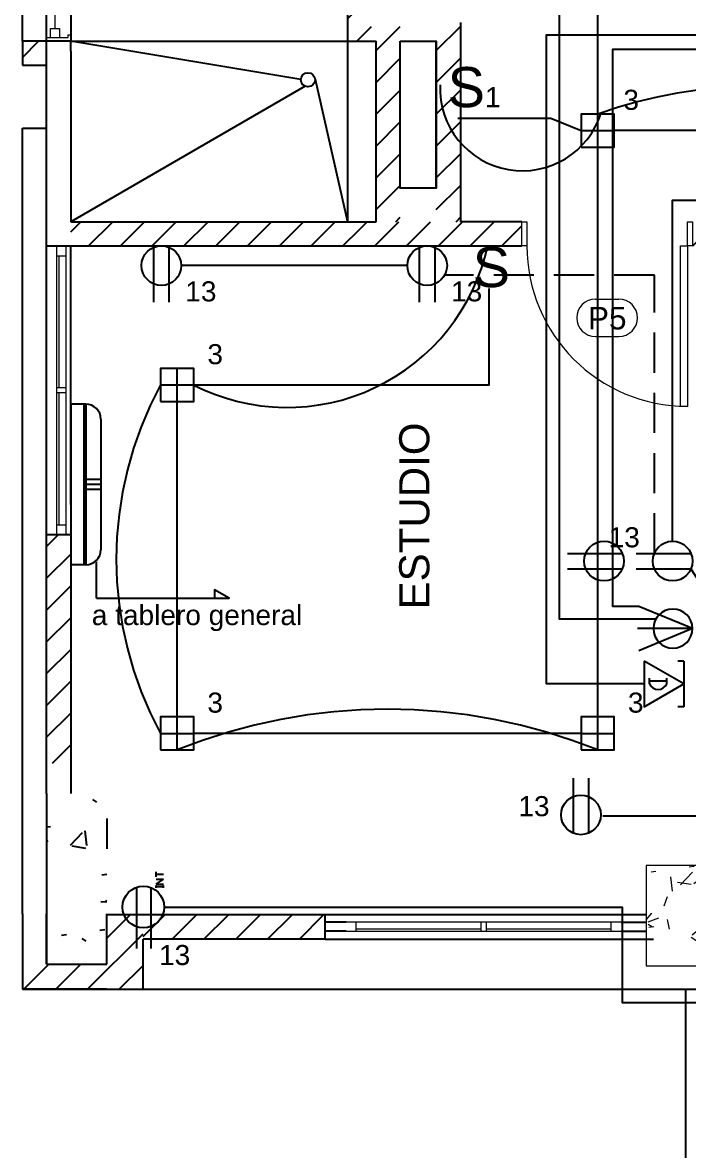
# Model space of a CAD drawing. Header units: inches. Extents: x 131 to 82119, y 71 to 16923.
# Drawn here: x 292.32 to 295.64, y 157.43 to 163.05 of the extents above; entities that cross this region are included whole.
import ezdxf
from ezdxf.enums import TextEntityAlignment as Align

# ---------------------------------------------------------------- set-up
doc = ezdxf.new("R2010")
doc.units = ezdxf.units.IN
doc.header["$MEASUREMENT"] = 0
for name, pattern in [('Dash', [0.006, 0.003, -0.003]), ('HIDDEN', [9.525, 6.35, -3.175]), ('PISO', [0.3, 0.2, -0.1])]:
    doc.linetypes.add(name, pattern=pattern)
for name, color, linetype, lineweight in [('A-DOOR-____-IDEN', 31, 'Continuous', 18), ('A-DOOR-____-MCUT', 31, 'Continuous', 18), ('A-DOOR-____-OTLN', 31, 'Continuous', 18), ('A-DOOR-FRAM-MCUT', 31, 'Continuous', 18), ('A-GLAZ-____-MCUT', 151, 'Continuous', 18), ('A-GLAZ-____-OTLN', 151, 'Continuous', 18), ('DUCTO-PARED O TECHO', 7, 'Continuous', 25), ('DUCTO-PISO', 7, 'PISO', 25), ('RED-TELEVISION', 84, 'TELEVISION', 25), ('RED-TELEVISIÓN', 84, 'TELEVISION', 25), ('RED-TELÉFONO', 240, 'TELEFONO', 25), ('S-COLS-____-MCUT', 52, 'Continuous', 18), ('S-COLS-____-OTLN', 52, 'Continuous', 18), ('SIMBOLOGIA', 150, 'Continuous', 25), ('SIMBOLOGÍA', 150, 'Continuous', 25)]:
    doc.layers.add(name, color=color, linetype=linetype, lineweight=lineweight)
for name, color, linetype in [('Arquitectonico', 253, 'Continuous'), ('BLOQUES TOMAS Y LUCES', 140, 'Continuous'), ('INTERRUPTORES', 6, 'Continuous'), ('LAMPARAS', 20, 'Continuous'), ('LUCES Y TOMAS', 5, 'Continuous'), ('Retorno', 5, 'HIDDEN')]:
    doc.layers.add(name, color=color, linetype=linetype)
doc.styles.add('Arial_1', font='arial.ttf', dxfattribs={"height": 0.15})
doc.styles.add('Arial_4', font='arial.ttf', dxfattribs={"height": 0.1125})
doc.styles.get("Standard").update_dxf_attribs({"font": 'arial.ttf'})
doc.linetypes.add('TELEFONO', pattern='A,0.32,-0.12,["TEL",Standard,S=0.065,R=0,X=-0.065,Y=-0.0325],-0.14', length=0.58)
doc.linetypes.add('TELEVISION', pattern='A,0.32,-0.13,["TV",Standard,S=0.065,R=0,X=-0.065,Y=-0.0325],-0.13', length=0.58)
pattern_1 = [(45, (314.34163, 184.42544), (-0.07919596, 0.07919596), [])]

# ---------------------------------------------------------------- blocks, each defined once
blk = doc.blocks.new('Puertas Revit Lisas - 0_85 X 2_70-1759835-ARQ-P1')
at = {"layer": 'A-DOOR-____-MCUT'}
for p, q in [((0.365, -0.056825), (0.4, -0.056825)), ((0.365, -0.856825), (0.365, -0.056825)), ((0.4, -0.056825), (0.4, -0.856825)), ((0.4, -0.856825), (0.365, -0.856825))]:
    blk.add_line(p, q, dxfattribs=at)
at = {"layer": 'A-DOOR-____-OTLN'}
blk.add_arc((0.4, -0.056825), 0.8, 180, 270, dxfattribs=at)
at = {"layer": 'A-DOOR-FRAM-MCUT'}
for p, q in [((-0.425, 0.063175), (-0.4, 0.063175)), ((-0.425, -0.056825), (-0.425, 0.063175)), ((-0.4, 0.063175), (-0.4, -0.056825)), ((0.4, 0.063175), (0.425, 0.063175)), ((0.4, -0.056825), (0.4, 0.063175)), ((0.425, 0.063175), (0.425, -0.056825)), ((-0.4, -0.056825), (-0.425, -0.056825)), ((0.425, -0.056825), (0.4, -0.056825))]:
    blk.add_line(p, q, dxfattribs=at)
blk = doc.blocks.new('M_Concrete-Rectangular-Column - Columna Concreto 0_35 x 0_50-V29-ARQ-P1')
at = {"layer": 'S-COLS-____-OTLN'}
h = blk.add_hatch(dxfattribs=at)
h.set_pattern_fill('FP_51', style=0, pattern_type=2)
h.set_pattern_definition([(50, (18.739, 25.822), (0.546432, -0.0473076), [0.057, -0.629]), (355, (18.739, 25.822), (-0.105429, 0.573371), [0.046, -0.503]), (100.451, (18.785, 25.818), (0.440955, 0.525708), [0.049, -0.534]), (46.184, (18.739, 25.974), (0.813123, -0.126061), [0.086, -0.943]), (96.636, (18.807, 25.964), (0.711995, 0.742252), [0.073, -0.801]), (351.184, (18.739, 25.974), (0.71223, 0.742616), [0.069, -0.754]), (21, (18.815, 25.936), (0.454985, -0.306292), [0.057, -0.629]), (326, (18.815, 25.936), (0.185766, 0.552594), [0.046, -0.503]), (71.451, (18.853, 25.911), (0.640536, 0.246016), [0.049, -0.534]), (37.5, (18.739, 25.822), (0.009206, 0.2541166), [0.025, -0.472, 0.025, -0.485, -0.505]), (37.5, (18.739, 25.822), (0.009206, 0.2541166), [-1.007, 0.025, -0.48]), (7.5, (18.739, 25.822), (0.2004608, 0.3007382), [0.025, -0.266, 0.025, -0.46, -0.192]), (7.5, (18.739, 25.822), (0.2004608, 0.3007382), [-0.776, 0.025, -0.167]), (327.5, (18.569, 25.822), (0.4064829, -0.0170776), [0.025, -0.165, 0.025, -0.569, -0.789]), (327.5, (18.569, 25.822), (0.4064829, -0.0170776), [-0.785, 0.025, -0.764]), (317.5, (18.493, 25.822), (0.4439987, 0.076008), [0.025, -0.223, 0.025, -0.37, -0.56]), (317.5, (18.493, 25.822), (0.4439987, 0.076008), [-0.642, 0.025, -0.535])])
h.paths.add_polyline_path([(-0.175, -0.25), (0.175, -0.25), (0.175, 0.25), (-0.175, 0.25), (-0.175, 0.1794)], flags=0)
at = {"layer": 'S-COLS-____-MCUT'}
for p, q in [((0.175, 0.25), (-0.175, 0.25)), ((-0.175, 0.25), (-0.175, -0.25)), ((0.175, -0.25), (0.175, 0.25)), ((-0.175, -0.25), (0.175, -0.25))]:
    blk.add_line(p, q, dxfattribs=at)
blk = doc.blocks.new('Ventana Tipo A - 1_44 x 1_80-1820411-ARQ-P1')
at = {"layer": 'A-GLAZ-____-MCUT'}
for p, q in [((-0.3938, 0.01), (-0.3438, 0.01)), ((-0.3438, 0.01), (-0.3438, -0.035)), ((0.9962, 0.01), (0.9962, -0.035)), ((0.9962, 0.01), (1.0462, 0.01)), ((-0.3438, -0.035), (-0.3938, -0.035)), ((1.0462, -0.035), (0.9962, -0.035))]:
    blk.add_line(p, q, dxfattribs=at)
at = {"layer": 'A-GLAZ-____-OTLN'}
for p, q in [((-0.3438, 0.01), (0.9962, 0.01)), ((0.3132, 0), (-0.3438, 0)), ((-0.3438, 0), (-0.3438, -0.015)), ((0.9962, 0), (0.3392, 0)), ((0.9962, -0.035), (-0.3438, -0.035))]:
    blk.add_line(p, q, dxfattribs=at)
at = {"layer": 'A-GLAZ-____-OTLN', "linetype": 'Dash'}
for p, q in [((0.3132, -0.035), (0.3132, 0.01)), ((0.3392, -0.035), (0.3392, 0.01))]:
    blk.add_line(p, q, dxfattribs=at)
blk = doc.blocks.new('Ventanas Genéricas Aluminio - 1_42 x 0_75-1818825-ARQ-P1')
at = {"layer": 'A-GLAZ-____-MCUT'}
for p, q in [((-0.67825, 0.06), (-0.71, 0.06)), ((-0.67825, 0.0479), (-0.67825, 0.06)), ((0.67825, 0.06), (0.71, 0.06)), ((0.67825, 0.0479), (0.67825, 0.06)), ((0.71, 0.06), (0.71, -0.06)), ((-0.69095, 0.0479), (-0.67825, 0.0479)), ((-0.69095, -0.06), (-0.69095, 0.0479)), ((-0.6465, 0.00345), (-0.69095, 0.00345)), ((-0.67825, 0.0479), (-0.6465, 0.0479)), ((-0.6465, 0.0479), (-0.6465, 0.00345)), ((-0.022225, 0.025675), (-0.6465, 0.025675)), ((-0.022225, 0.0479), (0.022225, 0.0479)), ((-0.022225, -0.041), (-0.022225, 0.0479)), ((0.022225, 0.00345), (-0.022225, 0.00345)), ((0.022225, 0.0479), (0.022225, -0.041)), ((0.6465, 0.00345), (0.69095, 0.00345)), ((0.6465, -0.041), (0.6465, 0.00345)), ((0.69095, 0.0479), (0.67825, 0.0479)), ((0.69095, -0.06), (0.69095, 0.0479)), ((0.022225, -0.041), (-0.022225, -0.041)), ((0.022225, -0.018775), (0.6465, -0.018775)), ((0.69095, -0.041), (0.6465, -0.041)), ((-0.71, -0.06), (-0.69095, -0.06)), ((0.71, -0.06), (0.69095, -0.06))]:
    blk.add_line(p, q, dxfattribs=at)
blk = doc.blocks.new('Etiqueta Puerta 1_5mm - Etiqueta Puerta 1_5mm-1832370-ARQ-P1')
at = {"layer": 'A-DOOR-____-IDEN'}
for p, q in [((-0.000813, 0.001281), (0.000734, 0.001281)), ((-0.000813, -0.001203), (0.000734, -0.001203))]:
    blk.add_line(p, q, dxfattribs=at)
for centre, start, end in [((-0.000813, 0.000039), 90, 270), ((0.000734, 0.000039), 270, 90)]:
    blk.add_arc(centre, 0.001242, start, end, dxfattribs=at)
blk = doc.blocks.new('Ventana Tipo A - 1_37 x 2_30-1929752-ARQ-P2')
at = {"layer": 'A-GLAZ-____-MCUT'}
for p, q in [((-0.3088, 0.035), (-0.3588, 0.035)), ((-0.3088, -0.01), (-0.3088, 0.035)), ((0.9612, -0.01), (0.9612, 0.035)), ((1.0112, 0.035), (0.9612, 0.035)), ((-0.3588, -0.01), (-0.3088, -0.01)), ((0.9612, -0.01), (1.0112, -0.01))]:
    blk.add_line(p, q, dxfattribs=at)
at = {"layer": 'A-GLAZ-____-OTLN'}
for p, q in [((0.9612, 0.035), (-0.3088, 0.035)), ((-0.3088, 0), (-0.3088, 0.015)), ((0.3132, 0), (-0.3088, 0)), ((0.9612, 0), (0.3392, 0)), ((-0.3088, -0.01), (0.9612, -0.01))]:
    blk.add_line(p, q, dxfattribs=at)
at = {"layer": 'A-GLAZ-____-OTLN', "linetype": 'Dash'}
for p, q in [((0.3132, 0.035), (0.3132, -0.01)), ((0.3392, 0.035), (0.3392, -0.01))]:
    blk.add_line(p, q, dxfattribs=at)
blk = doc.blocks.new('TOMA')
at = {"layer": 'SIMBOLOGIA'}
for p, q in [((-0.0301, 0.2165), (-0.0301, 0.0062)), ((0.0294, 0.2165), (0.0294, 0.1463)), ((0.0294, 0.1463), (0.0294, 0.0059))]:
    blk.add_line(p, q, dxfattribs=at)
blk.add_circle((0, 0.0761), 0.0761, dxfattribs=at)
blk = doc.blocks.new('TV')
at = {"layer": 'RED-TELEVISION', "linetype": 'Continuous'}
for q in [(-0.2063, 0.0852), (-0.2103, 0), (-0.2063, -0.0852)]:
    blk.add_line((0, 0), q, dxfattribs=at)
blk.add_circle((-0.075, 0), 0.075, dxfattribs=at)
blk = doc.blocks.new('TOMA DATOS')
at = {"layer": 'BLOQUES TOMAS Y LUCES', "color": 1}
for p, q in [((-0.1142, 0), (0.1142, 0)), ((-0.1142, 0), (-0.1142, -0.03)), ((0.1142, 0), (0.1142, -0.03)), ((0, -0.0846), (-0.0283, -0.0846)), ((-0.0132, -0.0846), (-0.0132, -0.1704)), ((0, -0.1704), (-0.0283, -0.1704))]:
    blk.add_line(p, q, dxfattribs=at)
blk.add_lwpolyline([(-0.1142, -0.1978), (0.1142, -0.1978), (0, 0)], close=True, dxfattribs=at)
blk.add_arc((-0.0193, -0.1275), 0.047, 294.1695, 65.8305, dxfattribs=at)
blk = doc.blocks.new('MINISPLIT')
at = {"layer": 'SIMBOLOGÍA'}
for p, q in [((-0.325, 0.15), (0.325, 0.15)), ((-0.025, 0.15), (-0.025, 0.075)), ((0, 0.15), (0, 0.075)), ((0.025, 0.15), (0.025, 0.075)), ((-0.4, 0.075), (-0.4, 0)), ((-0.4, 0.075), (0.4, 0.075)), ((-0.4, 0.065), (0.4, 0.065)), ((0.4, 0.075), (0.4, 0)), ((-0.4, 0), (0.4, 0))]:
    blk.add_line(p, q, dxfattribs=at)
for centre, start, end in [((-0.325, 0.075), 90, 180), ((0.325, 0.075), 0, 90)]:
    blk.add_arc(centre, 0.075, start, end, dxfattribs=at)
blk = doc.blocks.new('TOMA MONOF INTEMPERIE')
at = {"layer": 'BLOQUES TOMAS Y LUCES'}
for p, q in [((-0.0076, 0.044), (-0.3947, 0.044)), ((-0.0084, -0.0462), (-0.3947, -0.0462)), ((-0.0108, -0.0813), (0.0049, -0.0813)), ((-0.0108, -0.1274), (0.0049, -0.1274)), ((-0.003, -0.0813), (-0.003, -0.1274)), ((0.0127, -0.0813), (0.0127, -0.1274)), ((0.0127, -0.0813), (0.0441, -0.1274)), ((0.0441, -0.0813), (0.0441, -0.1274)), ((0.0598, -0.0813), (0.0912, -0.0813)), ((0.0755, -0.0813), (0.0755, -0.1274))]:
    blk.add_line(p, q, dxfattribs=at)
blk.add_circle((-0.1319, 0), 0.1319, dxfattribs=at)

msp = doc.modelspace()

# ---------------------------------------------------------------- hatches: boundary and pattern name
at = {"layer": 'Arquitectonico'}
h = msp.add_hatch(dxfattribs=at)
h.set_pattern_fill('FP_37', color=256, angle=360, style=0, pattern_type=2)
h.set_pattern_definition(pattern_1)
h.paths.add_polyline_path([(292.4402, 162.8409), (292.4402, 162.9594), (292.3202, 162.9594), (292.3202, 162.8409), (292.4297, 162.8409)], flags=0)
h.paths.add_polyline_path([(292.4297, 164.6094), (292.4402, 164.6094), (292.4402, 165.1909), (292.3202, 165.1909), (292.3202, 164.6094)], flags=0)
h = msp.add_hatch(dxfattribs=at)
h.set_pattern_fill('FP_37', color=256, angle=360, style=0, pattern_type=2)
h.set_pattern_definition(pattern_1)
h.paths.add_polyline_path([(293.938, 162.9609), (294.058, 162.9609), (294.058, 164.7694), (293.938, 164.7694), (293.938, 163.1728)])
h = msp.add_hatch(dxfattribs=at)
h.set_pattern_fill('FP_37', color=256, angle=360, style=0, pattern_type=2)
h.set_pattern_definition([(45, (314.48494, 184.42544), (-0.07919596, 0.07919596), [])])
h.paths.add_polyline_path([(294.2013, 162.0609), (294.2013, 163.0528), (294.0813, 163.0528), (294.0813, 162.061)])
h = msp.add_hatch(dxfattribs=at)
h.set_pattern_fill('FP_37', color=256, angle=360, style=0, pattern_type=2)
h.set_pattern_definition([(45, (314.78494, 184.42544), (-0.07919596, 0.07919596), [])])
h.paths.add_polyline_path([(294.5013, 162.0609), (294.5013, 163.0528), (294.3813, 163.0528), (294.3813, 162.061)])
h = msp.add_hatch(dxfattribs=at)
h.set_pattern_fill('FP_37', color=256, angle=360, style=0, pattern_type=2)
h.set_pattern_definition(pattern_1)
h.paths.add_polyline_path([(293.938, 161.9409), (293.998, 161.9409), (293.998, 162.0609), (292.5602, 162.0609), (292.5602, 161.9409)], flags=0)
h = msp.add_hatch(dxfattribs=at)
h.set_pattern_fill('FP_37', color=256, angle=360, style=0, pattern_type=2)
h.set_pattern_definition(pattern_1)
h.paths.add_polyline_path([(296.2581, 161.9409), (296.2581, 162.0609), (295.6572, 162.0609), (295.6572, 161.9409), (295.7772, 161.9409)], flags=0)
h.paths.add_polyline_path([(294.8072, 161.9409), (294.8072, 162.0609), (293.998, 162.0609), (293.998, 161.9409)], flags=0)
h = msp.add_hatch(dxfattribs=at)
h.set_pattern_fill('FP_37', color=256, angle=360, style=0, pattern_type=2)
h.set_pattern_definition([(45, (314.34163, 183.13682), (-0.07919596, 0.07919596), [])])
h.paths.add_polyline_path([(292.5602, 159.364), (292.5602, 160.5009), (292.4402, 160.5009), (292.4402, 159.364)])
h = msp.add_hatch(dxfattribs=at)
h.set_pattern_fill('FP_31', color=256, angle=360, style=0, pattern_type=2)
h.set_pattern_definition([(50, (314.34163, 184.42544), (0.546432, -0.0473076), [0.057, -0.629]), (355, (314.34163, 184.42544), (-0.105429, 0.573371), [0.046, -0.503]), (100.451, (314.38663, 184.42144), (0.440955, 0.525708), [0.049, -0.534]), (46.184, (314.3416, 184.57844), (0.813123, -0.126061), [0.086, -0.943]), (96.636, (314.4096, 184.5674), (0.711995, 0.742252), [0.073, -0.801]), (351.184, (314.3416, 184.5784), (0.71223, 0.742616), [0.069, -0.754]), (21, (314.41763, 184.54044), (0.454985, -0.306292), [0.057, -0.629]), (326, (314.41763, 184.54044), (0.185766, 0.552594), [0.046, -0.503]), (71.451, (314.45563, 184.51444), (0.640536, 0.2460156), [0.049, -0.534]), (37.5, (314.34163, 184.42544), (0.009206, 0.2541166), [0.025, -0.472, 0.025, -0.485, -0.505]), (37.5, (314.34163, 184.42544), (0.009206, 0.2541166), [-1.007, 0.025, -0.48]), (7.5, (314.34163, 184.42544), (0.2004608, 0.3007382), [0.025, -0.266, 0.025, -0.46, -0.192]), (7.5, (314.34163, 184.42544), (0.2004608, 0.3007382), [-0.776, 0.025, -0.167]), (327.5, (314.17163, 184.42544), (0.4064829, -0.0170776), [0.025, -0.165, 0.025, -0.569, -0.789]), (327.5, (314.17163, 184.42544), (0.4064829, -0.0170776), [-0.785, 0.025, -0.764]), (317.5, (314.09563, 184.42544), (0.4439987, 0.076008), [0.025, -0.223, 0.025, -0.37, -0.56]), (317.5, (314.09563, 184.42544), (0.4439987, 0.076008), [-0.642, 0.025, -0.535])])
h.paths.add_polyline_path([(292.7402, 158.3626), (292.7402, 159.2126), (292.4402, 159.2126), (292.4402, 158.3626)], flags=0)
h = msp.add_hatch(dxfattribs=at)
h.set_pattern_fill('FP_1', color=256, angle=360, style=0, pattern_type=2)
h.set_pattern_definition([(45, (308.98163, 173.78344), (-0.07919596, 0.07919596), [])])
h.paths.add_polyline_path([(292.7402, 158.3629), (292.4402, 158.3624), (292.3202, 158.3626), (292.3202, 158.2376), (292.9202, 158.2376), (292.9202, 158.6076), (292.7402, 158.6076), (292.7402, 158.3858)])
h = msp.add_hatch(dxfattribs=at)
h.set_pattern_fill('FP_37', color=256, angle=360, style=0, pattern_type=2)
h.set_pattern_definition([(45, (312.74384, 184.02623), (-0.07919596, 0.07919596), [])])
h.paths.add_polyline_path([(293.9494, 158.4876), (293.8272, 158.4876), (293.8272, 158.6076), (292.9202, 158.6069), (292.9202, 158.4869), (293.8294, 158.4876)])

# ---------------------------------------------------------------- linework, layer by layer
for p, q in [((292.5602, 164.6494), (292.5602, 162.9594)), ((293.938, 164.6494), (293.938, 162.9609)), ((292.3202, 162.9594), (292.3202, 164.6094)), ((292.4402, 162.9594), (292.4402, 164.3794)), ((294.5013, 163.0528), (294.5013, 162.0609)), ((292.5602, 162.9594), (292.3202, 162.9594)), ((292.3202, 162.9594), (292.3202, 162.8409)), ((292.4402, 160.6526), (292.4402, 162.9594)), ((292.5602, 162.9609), (293.938, 162.9609)), ((293.7065, 162.7691), (292.5602, 162.9609)), ((292.5602, 162.9109), (292.5602, 162.9594)), ((293.938, 162.9609), (294.0813, 162.9609)), ((293.938, 162.9609), (293.938, 162.0609)), ((294.0813, 162.0609), (294.0813, 162.9609)), ((294.2013, 162.2285), (294.2013, 162.9609)), ((294.3813, 162.2285), (294.3813, 162.9609)), ((292.5602, 162.9109), (292.5602, 162.0609)), ((292.3202, 162.8409), (292.4402, 162.8409)), ((293.7771, 162.7705), (293.938, 162.0609)), ((293.7286, 162.7352), (292.5602, 162.0609)), ((292.3202, 158.6126), (292.3202, 162.5271)), ((292.3202, 162.5271), (292.4402, 162.5271)), ((292.5602, 162.0609), (294.0813, 162.0609)), ((294.8072, 162.0609), (294.5013, 162.0609)), ((292.4402, 161.9409), (292.5602, 161.9409)), ((292.5602, 160.6526), (292.5602, 161.9409)), ((292.5602, 161.9409), (294.8072, 161.9409)), ((292.4402, 159.2123), (292.4402, 160.6523)), ((292.5602, 160.6523), (292.5602, 159.2123)), ((292.5602, 160.5009), (292.4402, 160.5009)), ((292.4402, 159.2126), (292.4402, 158.3626)), ((292.4402, 159.2126), (292.4402, 158.3626)), ((292.7402, 159.0876), (292.7402, 158.9376)), ((292.3202, 158.6126), (292.3202, 158.2376)), ((292.4402, 158.3626), (292.4402, 158.6126)), ((292.7402, 158.3626), (292.7402, 158.6126)), ((295.4272, 158.6076), (292.7402, 158.6076)), ((293.8272, 158.4876), (293.8272, 158.6076)), ((293.9316, 158.5726), (293.8272, 158.5726)), ((295.3016, 158.5726), (295.4272, 158.5726)), ((292.9202, 158.2376), (292.9202, 158.4876)), ((293.8272, 158.4876), (292.9202, 158.4876)), ((292.9202, 158.2376), (292.9202, 158.4876)), ((293.9316, 158.5276), (293.8272, 158.5276)), ((293.8272, 158.4876), (295.4635, 158.4876)), ((295.3016, 158.5276), (295.4272, 158.5276)), ((292.4402, 158.3626), (292.7402, 158.3626)), ((292.4402, 158.2376), (292.3202, 158.2376)), ((292.3202, 158.2376), (292.9202, 158.2376)), ((292.4402, 158.2376), (293.0202, 158.2376)), ((292.7402, 158.2376), (292.4402, 158.2376)), ((293.0202, 158.2376), (296.22, 158.2376)), ((295.6248, 156.6971), (295.6248, 158.2376))]:
    msp.add_line(p, q, dxfattribs=at)
msp.add_lwpolyline([(294.2013, 162.9609), (294.3813, 162.9609), (294.3813, 162.2285), (294.2013, 162.2285)], close=True, dxfattribs=at)
msp.add_circle((293.7418, 162.7679), 0.0353, dxfattribs=at)
at = {"layer": 'DUCTO-PARED O TECHO'}
for points in [[(295.1854, 162.5968), (295.1854, 163.9517)], [(294.4892, 162.5769), (294.9521, 162.5769), (295.103, 162.5145)], [(296.7067, 162.5145), (295.2678, 162.5145)], [(295.1854, 159.5942), (295.1854, 162.4321)], [(295.5584, 160.4692), (295.5584, 162.1684), (295.8226, 162.1684)], [(294.2369, 161.8421), (293.1105, 161.8421)], [(293.1728, 161.2475), (294.6443, 161.2475), (294.6443, 161.7281)], [(293.0904, 159.5942), (293.0904, 161.1651)], [(292.689, 160.1852), (292.689, 160.3669)], [(295.6492, 160.3313), (295.707, 160.2422), (295.707, 159.0999), (295.2111, 159.0999)], [(292.689, 160.1852), (293.3497, 160.1852), (293.2767, 160.2266), (293.2767, 160.1852)], [(295.103, 159.5119), (293.1728, 159.5119)]]:
    msp.add_lwpolyline(points, dxfattribs=at)
msp.add_lwpolyline([(293.0259, 158.6471), (295.3067, 158.6471), (295.3067, 158.1713), (297.3067, 158.1713, 1), (297.3994, 158.1713), (299.8274, 158.1713), (299.8274, 158.061), (300.5915, 158.061), (300.5915, 158.1351)], format="xyb", dxfattribs=at)
at = {"layer": 'DUCTO-PISO'}
msp.add_lwpolyline([(295.4673, 160.4085), (295.4673, 161.7944), (294.4222, 161.7944)], dxfattribs=at)
at = {"layer": 'LAMPARAS'}
for p, q in [((295.2678, 162.5968), (295.103, 162.5968)), ((295.103, 162.5968), (295.103, 162.4321)), ((295.1854, 162.4321), (295.1854, 162.5968)), ((295.103, 162.5145), (295.2678, 162.5145)), ((295.103, 162.4321), (295.2678, 162.4321)), ((293.1728, 161.3299), (293.0081, 161.3299)), ((293.0081, 161.3299), (293.0081, 161.1651)), ((293.0904, 161.1651), (293.0904, 161.3299)), ((293.0081, 161.2475), (293.1728, 161.2475)), ((293.0081, 161.1651), (293.1728, 161.1651)), ((293.1728, 159.5942), (293.0081, 159.5942)), ((293.0081, 159.5942), (293.0081, 159.4295)), ((293.0904, 159.4295), (293.0904, 159.5942)), ((295.2678, 159.5942), (295.103, 159.5942)), ((295.103, 159.5942), (295.103, 159.4295)), ((295.1854, 159.4295), (295.1854, 159.5942)), ((293.0081, 159.5119), (293.1728, 159.5119)), ((295.103, 159.5119), (295.2678, 159.5119)), ((293.0081, 159.4295), (293.1728, 159.4295)), ((295.103, 159.4295), (295.2678, 159.4295))]:
    msp.add_line(p, q, dxfattribs=at)
for points in [[(295.103, 162.4321), (295.2678, 162.4321), (295.2678, 162.5968), (295.103, 162.5968)], [(293.0081, 161.1651), (293.1728, 161.1651), (293.1728, 161.3299), (293.0081, 161.3299)], [(293.0081, 159.4295), (293.1728, 159.4295), (293.1728, 159.5942), (293.0081, 159.5942)], [(295.103, 159.4295), (295.2678, 159.4295), (295.2678, 159.5942), (295.103, 159.5942)]]:
    msp.add_lwpolyline(points, close=True, dxfattribs=at)
at = {"layer": 'RED-TELEVISIÓN'}
for points in [[(295.3893, 160.1449), (295.2613, 160.1449), (295.2613, 162.9201), (305.1051, 162.9201), (305.1051, 164.3248), (305.0279, 168.2244)], [(294.1294, 164.9179), (294.9939, 164.9179), (294.9939, 160.0821), (295.4727, 160.0821)]]:
    msp.add_lwpolyline(points, dxfattribs=at)
at = {"layer": 'RED-TELÉFONO'}
msp.add_lwpolyline([(295.4158, 159.7584), (294.9308, 159.7584), (294.9308, 162.9912), (305.2237, 162.9912), (305.2237, 167.999), (305.0279, 168.2776)], dxfattribs=at)
at = {"layer": 'Retorno'}
for centre, radius, start, end in [((294.8102, 162.7249), 0.4104, 177.6132, 342.672), ((295.9872, 160.3592), 2.3769, 70.2852, 109.7148), ((293.6377, 162.1596), 1.0238, 242.9903, 347.6659), ((294.6018, 160.3797), 1.8147, 151.4308, 208.5692), ((294.1379, 156.8273), 2.8051, 68.0728, 111.9272)]:
    msp.add_arc(centre, radius, start, end, dxfattribs=at)

# ---------------------------------------------------------------- block references
at = {"layer": 'Arquitectonico'}
for name, p, rotation in [('Ventanas Genéricas Aluminio - 1_42 x 0_75-1818825-ARQ-P1', (292.5002, 163.6694), 270.0000000000003), ('Ventana Tipo A - 1_44 x 1_80-1820411-ARQ-P1', (292.5002, 160.8948), 90.00000000000031), ('M_Concrete-Rectangular-Column - Columna Concreto 0_35 x 0_50-V29-ARQ-P1', (295.6022, 158.604), 8.537736067737379e-07)]:
    msp.add_blockref(name, p, dxfattribs=dict(at, rotation=rotation))
for name, p in [('Puertas Revit Lisas - 0_85 X 2_70-1759835-ARQ-P1', (295.2322, 161.9978)), ('Ventana Tipo A - 1_37 x 2_30-1929752-ARQ-P2', (294.2904, 158.5376))]:
    msp.add_blockref(name, p, dxfattribs=at)
at = {"layer": 'Arquitectonico', "xscale": 74.99999999999996, "yscale": 74.99999999999996, "zscale": 74.99999999999996}
msp.add_blockref('Etiqueta Puerta 1_5mm - Etiqueta Puerta 1_5mm-1832370-ARQ-P1', (295.2352, 161.5792), dxfattribs=at)
at = {"layer": 'LUCES Y TOMAS', "color": 3, "rotation": 270}
msp.add_blockref('TOMA DATOS', (295.6136, 159.7584), dxfattribs=at)
at = {"layer": 'LUCES Y TOMAS', "color": 3, "xscale": 0.7874015748031495, "yscale": 0.7874015748031495, "rotation": 90}
msp.add_blockref('TOMA MONOF INTEMPERIE', (292.922, 158.751), dxfattribs=at)
at = {"layer": 'RED-TELEVISIÓN', "xscale": -1.29829461337991, "yscale": 1.298294613379902, "zscale": 1.298294613379902, "rotation": 180}
msp.add_blockref('TV', (295.6572, 160.0343), dxfattribs=at)
at = {"layer": 'SIMBOLOGIA', "xscale": 1.29829461337991, "yscale": 1.29829461337991, "zscale": 1.29829461337991}
for p, rotation in [((293.0117, 161.9409), 180), ((294.3357, 161.9409), 180), ((295.3154, 160.3704), 90), ((295.6572, 160.3704), 90)]:
    msp.add_blockref('TOMA', p, dxfattribs=dict(at, rotation=rotation))
at = {"layer": 'SIMBOLOGIA', "rotation": 269.9999999999999}
msp.add_blockref('MINISPLIT', (292.5602, 160.7522), dxfattribs=at)
at = {"layer": 'SIMBOLOGIA', "xscale": 1.29829461337991, "yscale": 1.29829461337991, "zscale": 1.29829461337991}
msp.add_blockref('TOMA', (295.1015, 159.0074), dxfattribs=at)

# ---------------------------------------------------------------- texts
for s, p in [('3', (295.3518, 162.6181)), ('13', (293.2084, 161.6638)), ('13', (294.5324, 161.6638)), ('3', (293.2797, 161.3511)), ('13', (295.3173, 160.4389)), ('a tablero general', (293.1892, 160.0515)), ('3', (293.2797, 159.6155)), ('3', (295.3747, 159.6155)), ('13', (294.8677, 159.0997)), ('13', (293.0777, 158.3583))]:
    msp.add_text(s, height=0.1).set_placement(p, align=Align.CENTER)
at = {"layer": 'Arquitectonico', "insert": (295.1366, 161.6368), "char_height": 0.1125, "width": 0.234494, "attachment_point": 1, "style": 'Arial_4'}
msp.add_mtext('P5', dxfattribs=at)
at = {"layer": 'Arquitectonico', "insert": (294.1964, 160.1295), "char_height": 0.15, "width": 1.148417, "attachment_point": 1, "rotation": 90, "style": 'Arial_1'}
msp.add_mtext('ESTUDIO', dxfattribs=at)
at = {"layer": 'INTERRUPTORES', "char_height": 0.2, "attachment_point": 1}
for s, insert in [('\\pt0.0082306;S{\\H0.5x;1}', (294.4374, 162.8313)), ('\\pt0.0082306;S', (294.5623, 161.9349))]:
    msp.add_mtext_dynamic_manual_height_columns(s, width=0.353086, gutter_width=12.5, heights=[0], dxfattribs=dict(at, insert=insert))

doc.saveas('drawing.dxf')
